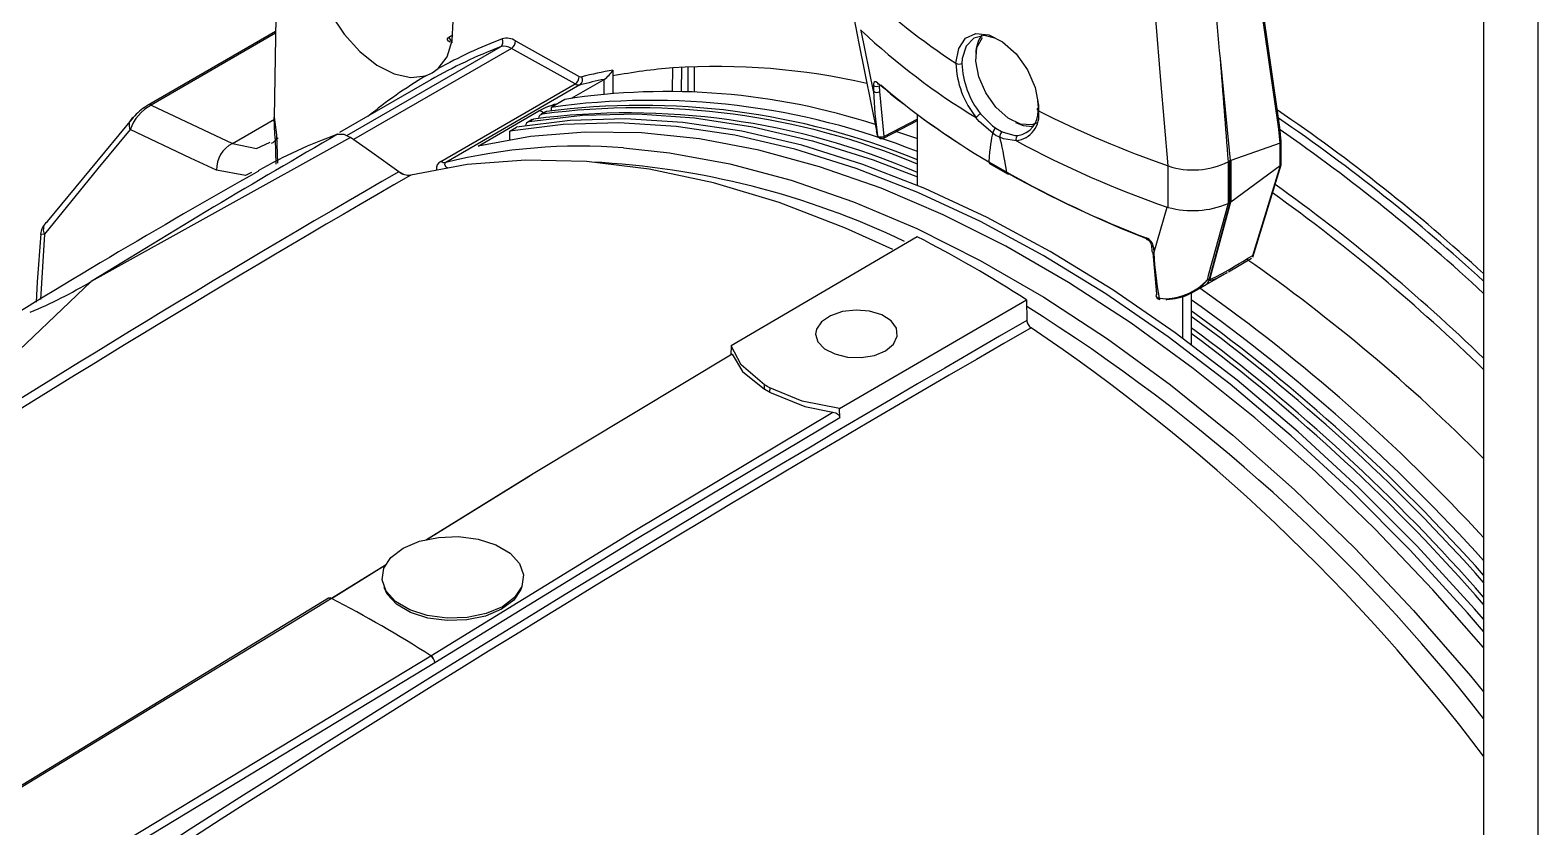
# Model space of a CAD drawing. Extents: x 6 to 134, y 1 to 99.
# Drawn here: x 16.437 to 20.134, y 15.045 to 16.999 of the extents above; entities that cross this region are included whole.
import ezdxf

# ---------------------------------------------------------------- set-up
doc = ezdxf.new("R2010")
doc.units = 0
doc.header["$MEASUREMENT"] = 0
doc.layers.add('OBJECT', color=7, linetype='CONTINUOUS')

msp = doc.modelspace()

# ---------------------------------------------------------------- linework, layer by layer
at = {"layer": 'OBJECT'}
for p, q in [((20.0011, 18.0055), (20.0011, 10.679)), ((20.1341, 17.9288), (20.1341, 10.6023)), ((17.044, 17.342), (17.0355, 16.785)), ((19.4989, 16.7561), (19.4489, 17.1009)), ((19.5014, 16.7602), (19.4515, 17.1052)), ((17.0387, 16.9955), (16.7247, 16.8142)), ((17.0387, 16.991), (16.7339, 16.8151)), ((17.4737, 16.9864), (17.4637, 16.9806)), ((17.4637, 16.9806), (17.4719, 16.9677)), ((17.6273, 16.9724), (17.7835, 16.8853)), ((18.4748, 16.9979), (18.4733, 16.9997)), ((18.5053, 16.8487), (18.4748, 16.9979)), ((17.2132, 16.74), (17.5905, 16.9579)), ((17.6168, 16.9539), (17.2297, 16.7304)), ((17.7731, 16.8668), (17.6168, 16.9539)), ((17.8659, 16.901), (17.8659, 16.8863)), ((18.0123, 16.8497), (18.0131, 16.906)), ((18.0344, 16.9075), (18.0335, 16.8493)), ((18.0508, 16.8486), (18.0507, 16.9084)), ((18.0648, 16.909), (18.0649, 16.848)), ((18.707, 16.9178), (18.707, 16.9178)), ((19.3547, 16.9289), (19.3797, 16.6788)), ((17.4191, 16.8766), (17.1955, 16.7475)), ((17.444, 16.6768), (17.7731, 16.8668)), ((17.7851, 16.8645), (17.456, 16.6745)), ((17.7645, 16.8318), (17.8447, 16.8781)), ((17.8447, 16.8426), (17.8447, 16.8781)), ((17.8659, 16.8863), (17.8659, 16.8446)), ((18.5046, 16.8632), (18.5053, 16.8487)), ((18.5204, 16.848), (18.5197, 16.8624)), ((17.7483, 16.829), (17.7143, 16.8094)), ((18.5314, 16.7383), (18.5204, 16.848)), ((18.9092, 16.8088), (18.9075, 16.8264)), ((16.7339, 16.8151), (16.9331, 16.7211)), ((17.5355, 16.7144), (17.6846, 16.8005)), ((17.6993, 16.7976), (17.6888, 16.7915)), ((17.7028, 16.7989), (17.6923, 16.7928)), ((17.7143, 16.8094), (17.7143, 16.8008)), ((18.6125, 16.6183), (18.6125, 16.7924)), ((18.9098, 16.8007), (18.9098, 16.8007)), ((16.4797, 16.5294), (16.6898, 16.7848)), ((16.9331, 16.7211), (17.0356, 16.7803)), ((17.6127, 16.7507), (17.6296, 16.7605)), ((17.6127, 16.7302), (17.6127, 16.7507)), ((17.6676, 16.7793), (17.6571, 16.7732)), ((17.671, 16.7805), (17.6605, 16.7744)), ((18.515, 16.7402), (18.5124, 16.75)), ((18.5293, 16.7337), (18.6125, 16.777)), ((18.6125, 16.7805), (18.5314, 16.7383)), ((19.5023, 16.7219), (19.4989, 16.7561)), ((19.5049, 16.7259), (19.5014, 16.7601)), ((17.2223, 16.7357), (16.5863, 16.3823)), ((18.515, 16.7402), (18.5154, 16.739)), ((18.7973, 16.7461), (18.7973, 16.7461)), ((18.8145, 16.7362), (18.8145, 16.7362)), ((19.5021, 16.7218), (19.3808, 16.6792)), ((19.5021, 16.6665), (19.5021, 16.7218)), ((19.5049, 16.6682), (19.5049, 16.7256)), ((18.7877, 16.6756), (18.8317, 16.6502)), ((18.7877, 16.6756), (18.7877, 16.6756)), ((19.3786, 16.6781), (19.3749, 16.676)), ((19.3749, 16.676), (19.3749, 16.5739)), ((19.3786, 16.5761), (19.3786, 16.6781)), ((19.3808, 16.6792), (19.3808, 16.5775)), ((17.3374, 16.654), (17.3525, 16.6452)), ((18.7897, 16.6714), (18.8337, 16.646)), ((18.8317, 16.6502), (18.8317, 16.6502)), ((19.2278, 16.6658), (19.2276, 16.6659)), ((19.2278, 16.5641), (19.2278, 16.6658)), ((19.3808, 16.5775), (19.5021, 16.6665)), ((19.4348, 16.4463), (19.503, 16.667)), ((19.435, 16.4421), (19.5048, 16.6681)), ((19.1922, 16.4521), (19.2254, 16.5646)), ((19.2254, 16.5646), (19.2278, 16.5641)), ((19.3288, 16.3886), (19.3792, 16.5764)), ((19.3803, 16.5771), (19.3299, 16.3893)), ((19.3749, 16.5739), (19.3786, 16.5761)), ((19.3792, 16.5764), (19.3803, 16.5771)), ((16.4716, 16.4986), (16.4625, 16.3382)), ((18.6119, 16.4922), (18.1557, 16.2242)), ((19.187, 16.4714), (19.1876, 16.457)), ((19.1916, 16.4666), (19.1922, 16.4521)), ((19.2001, 16.3523), (19.1909, 16.4529)), ((19.3754, 16.4064), (19.4315, 16.4398)), ((16.5863, 16.3823), (16.029, 15.8519)), ((19.3184, 16.3733), (19.3718, 16.4041)), ((19.3229, 16.3852), (19.3288, 16.3886)), ((19.263, 16.3453), (19.263, 16.2427)), ((19.2843, 16.3545), (19.2843, 16.227)), ((19.2853, 16.3542), (19.3184, 16.3733)), ((18.4218, 16.0706), (18.8801, 16.3373)), ((18.8801, 16.3373), (18.8813, 16.2865)), ((19.2053, 16.3417), (19.2228, 16.3399)), ((19.2236, 16.3388), (19.2075, 16.3402)), ((18.1557, 16.2242), (18.155, 16.2024)), ((18.2374, 16.118), (18.2376, 16.1288)), ((18.2503, 16.1215), (18.2501, 16.1107)), ((18.422, 16.0483), (18.4218, 16.0706)), ((17.1756, 15.605), (17.31, 15.688)), ((17.3078, 15.6865), (17.1757, 15.6049)), ((17.4294, 15.4469), (14.4238, 13.6277))]:
    msp.add_line(p, q, dxfattribs=at)
at = {"layer": 'OBJECT', "flags": 128}
for points in [[(17.1729, 17.0384), (17.2065, 16.9886), (17.2453, 16.946), (17.2872, 16.9129), (17.3297, 16.8913), (17.3704, 16.8824), (17.4069, 16.8867)], [(17.4374, 16.9043), (17.4593, 16.9337), (17.472, 16.9734), (17.4745, 17.0211)], [(18.4566, 17.0301), (18.4691, 16.9664), (18.5137, 16.7433)], [(19.2276, 16.6659), (19.2098, 16.875), (19.1971, 17.0256)], [(17.4668, 16.9692), (17.4623, 16.9716), (17.4602, 16.9751), (17.4606, 16.9775), (17.4622, 16.9796), (17.4637, 16.9806)], [(18.707, 16.9178), (18.714, 16.9538), (18.7309, 16.979), (18.7562, 16.9906), (18.7875, 16.9876), (18.8215, 16.9703), (18.8544, 16.9406), (18.8823, 16.9018), (18.9016, 16.8581), (18.9098, 16.8145), (18.9098, 16.8007)], [(18.8052, 16.9786), (18.7766, 16.9856), (18.7509, 16.9793), (18.7323, 16.9597), (18.7226, 16.9291), (18.7215, 16.9172)], [(18.9062, 16.7713), (18.8935, 16.7665), (18.8655, 16.7681), (18.8349, 16.7831), (18.8053, 16.8098), (18.7804, 16.8449), (18.7631, 16.8842), (18.7556, 16.9229), (18.7586, 16.9564), (18.7719, 16.9806)], [(17.4069, 16.8867), (17.4227, 16.8937), (17.4374, 16.9043)], [(18.5147, 16.8696), (18.511, 16.8719), (18.5079, 16.872), (18.5057, 16.87), (18.5046, 16.866), (18.5046, 16.8632)], [(18.516, 16.866), (18.5162, 16.8659), (18.5166, 16.8655)], [(17.6605, 16.7744), (17.7911, 16.7901), (17.9264, 16.7933), (18.0659, 16.7838), (18.2091, 16.7618), (18.3554, 16.7273), (18.5041, 16.6805), (18.6125, 16.6393)], [(17.6993, 16.7976), (17.7007, 16.7983), (17.7028, 16.7989)], [(17.7238, 16.8149), (17.7249, 16.816), (17.7269, 16.8175)], [(18.7672, 16.7935), (18.7968, 16.7641), (18.8048, 16.7583)], [(18.9092, 16.8088), (18.9089, 16.8086), (18.9076, 16.8077), (18.9066, 16.8059), (18.9066, 16.804), (18.9077, 16.8022), (18.9098, 16.8007)], [(16.6819, 16.7547), (16.6025, 16.6592), (16.4716, 16.4986)], [(16.8938, 16.6552), (16.83, 16.6848), (16.6819, 16.7547)], [(17.0377, 16.7334), (17.036, 16.7612), (17.0355, 16.785)], [(17.0355, 16.785), (17.0407, 16.7423), (17.0433, 16.6722)], [(20.0011, 15.5242), (19.9615, 15.5698), (19.821, 15.7232), (19.6767, 15.8681), (19.5293, 16.004), (19.3794, 16.1303), (19.2276, 16.2464), (19.0745, 16.352), (18.9208, 16.4464), (18.7671, 16.5295), (18.614, 16.6007), (18.4622, 16.6598), (18.3123, 16.7066), (18.1649, 16.7409), (18.0206, 16.7625), (17.8801, 16.7714), (17.7439, 16.7674), (17.6127, 16.7507)], [(20.0011, 15.5537), (19.9784, 15.5796), (19.8379, 15.733), (19.6937, 15.8779), (19.5463, 16.0138), (19.3964, 16.1401), (19.2446, 16.2562), (19.0915, 16.3618), (18.9378, 16.4562), (18.784, 16.5393), (18.631, 16.6105), (18.4791, 16.6696), (18.3292, 16.7164), (18.1818, 16.7507), (18.0376, 16.7723), (17.8971, 16.7812), (17.7609, 16.7772), (17.6296, 16.7605)], [(17.6676, 16.7793), (17.6689, 16.7799), (17.671, 16.7805)], [(18.5616, 16.7505), (18.5978, 16.7381), (18.6125, 16.7329)], [(18.7973, 16.7461), (18.7643, 16.7751), (18.7562, 16.7844)], [(18.8048, 16.7583), (18.819, 16.75), (18.8208, 16.7491)], [(18.8208, 16.7491), (18.8514, 16.7407), (18.8586, 16.7407)], [(18.8535, 16.7725), (18.8719, 16.765), (18.8946, 16.7624)], [(16.9331, 16.7211), (16.9922, 16.7085), (17.0257, 16.7243)], [(17.0446, 16.7344), (17.0316, 16.7226), (17.0274, 16.7206)], [(17.0374, 16.7334), (17.0376, 16.7314), (17.0396, 16.6704)], [(17.1908, 16.7433), (17.2056, 16.7437), (17.2223, 16.7357)], [(17.3408, 16.6516), (17.2744, 16.6987), (17.2223, 16.7357)], [(20.0011, 15.485), (19.8767, 15.6262), (19.7344, 15.7756), (19.5886, 15.9163), (19.4399, 16.0476), (19.289, 16.1689), (19.1366, 16.2799), (18.9831, 16.3799), (18.8293, 16.4687), (18.6759, 16.5458), (18.5234, 16.6109), (18.3725, 16.6638), (18.2239, 16.7041), (18.0781, 16.7318), (17.9358, 16.7467), (17.7975, 16.7488), (17.6639, 16.738), (17.5355, 16.7144)], [(18.5314, 16.7383), (18.5293, 16.7371), (18.5269, 16.7363), (18.5243, 16.7359), (18.5218, 16.736), (18.5194, 16.7365), (18.5174, 16.7374), (18.5159, 16.7387), (18.515, 16.7402)], [(18.8557, 16.727), (18.8234, 16.7324), (18.8145, 16.7362)], [(18.5523, 16.4605), (18.4363, 16.5131), (18.2733, 16.5757), (18.1126, 16.6239), (17.9549, 16.6574), (17.8012, 16.6762), (17.652, 16.6801), (17.5081, 16.6692), (17.3703, 16.6434)], [(17.8919, 16.7101), (18.0046, 16.698), (18.1524, 16.6709), (18.3031, 16.6307), (18.4562, 16.5777), (18.611, 16.512), (18.7667, 16.4339), (18.9228, 16.3438), (19.0786, 16.242), (19.2334, 16.129), (19.3864, 16.0053), (19.5372, 15.8715), (19.6849, 15.728), (19.8291, 15.5756), (19.969, 15.4148), (20.0011, 15.3759)], [(18.7877, 16.6756), (18.7882, 16.6732), (18.7895, 16.6716), (18.7898, 16.6715)], [(16.9799, 16.6493), (16.965, 16.6423), (16.8938, 16.6552)], [(17.456, 16.6745), (17.455, 16.6738), (17.4533, 16.6722), (17.4525, 16.669), (17.4562, 16.6637), (17.4592, 16.6618)], [(18.8317, 16.6502), (18.8322, 16.6478), (18.8334, 16.6462), (18.8337, 16.6461)], [(19.5048, 16.6682), (19.5048, 16.6681), (19.504, 16.6673), (19.503, 16.667)], [(16.4741, 16.5246), (16.4763, 16.5269), (16.4797, 16.5294)], [(16.4629, 16.4991), (16.454, 16.3811), (16.4513, 16.3316)], [(16.4716, 16.4986), (16.4632, 16.4976), (16.4628, 16.4991)], [(19.1738, 16.4891), (19.1739, 16.4878), (19.1742, 16.4867), (19.1747, 16.4858), (19.1752, 16.4853), (19.1757, 16.4851), (19.176, 16.485), (19.1768, 16.485), (19.1777, 16.4853), (19.1786, 16.4859)], [(19.4348, 16.4463), (19.4348, 16.4462), (19.4352, 16.4426)], [(18.3627, 16.2534), (18.3683, 16.2344), (18.3847, 16.2175), (18.4099, 16.2045), (18.4411, 16.1969), (18.4748, 16.1956), (18.5072, 16.201), (18.5346, 16.2124), (18.554, 16.2287), (18.5631, 16.248), (18.561, 16.2679), (18.5479, 16.2862), (18.5252, 16.3007), (18.4955, 16.3097), (18.4622, 16.3123), (18.429, 16.3083), (18.3996, 16.2983), (18.3775, 16.2834), (18.3649, 16.2654), (18.3627, 16.2534)], [(19.2228, 16.3399), (19.2228, 16.3388), (19.2229, 16.338), (19.223, 16.3374), (19.2231, 16.3371), (19.2232, 16.3371), (19.2233, 16.3374), (19.2234, 16.338), (19.2236, 16.3388)], [(18.1581, 16.2044), (17.6706, 15.9107), (17.4084, 15.7487)], [(18.2376, 16.1288), (18.18, 16.1775), (18.1557, 16.2242)], [(18.1581, 16.2044), (18.184, 16.1616), (18.2374, 16.118)], [(18.4218, 16.0706), (18.3298, 16.089), (18.2503, 16.1215)], [(18.2501, 16.1107), (18.3368, 16.0761), (18.405, 16.0619)], [(17.419, 15.4645), (17.9155, 15.7693), (18.405, 16.0619)], [(18.422, 16.0483), (17.9258, 15.7517), (17.4295, 15.447)], [(18.405, 16.0619), (18.4123, 16.0598), (18.4174, 16.0567), (18.4204, 16.0533), (18.4219, 16.0494), (18.422, 16.0483)], [(17.4081, 15.7486), (17.6608, 15.9048), (17.6677, 15.9089)], [(17.4381, 15.7548), (17.4875, 15.7565), (17.5357, 15.7501), (17.5789, 15.7362), (17.6135, 15.7157), (17.6368, 15.6905), (17.6468, 15.6625), (17.6427, 15.6341), (17.6249, 15.6074), (17.5948, 15.5847), (17.5549, 15.5679), (17.5084, 15.5582), (17.459, 15.5564), (17.4107, 15.5628), (17.3676, 15.5768), (17.3329, 15.5972), (17.3097, 15.6224), (17.2997, 15.6504), (17.3038, 15.6789), (17.3216, 15.7055), (17.3516, 15.7282), (17.3916, 15.7451), (17.4381, 15.7548)], [(17.1688, 15.6054), (16.405, 15.1398), (14.1742, 13.7798)], [(17.1757, 15.6049), (17.1546, 15.592), (17.0699, 15.5404), (16.7312, 15.3339), (15.3766, 14.5081), (14.1812, 13.7794)], [(17.1688, 15.6054), (17.1688, 15.6054), (17.1688, 15.6054)], [(17.6419, 15.6321), (17.6401, 15.6269), (17.6226, 15.6007), (17.593, 15.5783), (17.5536, 15.5617), (17.5078, 15.5522), (17.4592, 15.5505), (17.4117, 15.5567), (17.3692, 15.5705), (17.3351, 15.5906), (17.3122, 15.6154), (17.3046, 15.6321)], [(14.4135, 13.6453), (14.4347, 13.6581), (14.5197, 13.7096), (14.8596, 13.9153), (16.2193, 14.7383), (17.419, 15.4645)]]:
    msp.add_lwpolyline(points, dxfattribs=at)
at = {"layer": 'OBJECT'}
for centre, radius, start, end in [((75.7509, 22.2961), 56.651, 184.81078, 185.43644), ((19.6139, 18.3129), 1.664, 226.7346, 236.9758), ((18.0145, 15.8687), 1.1856, 110.7566, 119.1314), ((17.5818, 16.9697), 0.0147, 306.4135, 31.2654), ((17.6055, 16.9392), 0.0397, 56.722, 106.2554), ((17.6046, 16.973), 0.0227, 302.7322, 358.4187), ((19.6439, 18.2473), 1.7111, 226.9043, 238.7521), ((18.8298, 16.9419), 0.0739, 142.9123, 180.1923), ((18.0084, 15.8551), 1.1792, 110.7533, 119.9816), ((17.5994, 16.9274), 0.0318, 56.7213, 106.2562), ((18.0943, 15.6863), 1.236, 100.6491, 104.2745), ((17.8006, 16.9401), 0.0761, 305.3795, 329.0735), ((18.1124, 15.6048), 1.305, 94.3606, 100.8863), ((18.1217, 15.2786), 1.631, 77.0023, 93.8177), ((18.7148, 16.9309), 0.0152, 239.5545, 296.1884), ((18.9293, 16.9245), 0.2223, 181.7353, 219.0669), ((18.9361, 16.9262), 0.2148, 182.3817, 218.1506), ((18.0154, 15.8691), 1.1856, 120.8792, 129.2847), ((17.7608, 16.8859), 0.0227, 302.7326, 358.4189), ((17.7821, 16.881), 0.0167, 237.5618, 280.5382), ((17.788, 16.8924), 0.00836, 237.5583, 280.5395), ((17.7761, 16.8769), 0.0153, 306.326, 28.3835), ((18.0872, 15.6777), 1.2246, 101.4221, 104.2799), ((18.5127, 16.8746), 0.014, 234.5035, 299.6929), ((19.7939, 18.38), 1.9793, 229.7364, 239.4425), ((18.5203, 16.8698), 0.00558, 181.4876, 228.883), ((17.9591, 15.0652), 1.7613, 68.2261, 97.9894), ((17.9991, 15.2013), 1.6469, 71.9645, 98.7587), ((19.4345, 16.8775), 0.9297, 181.7754, 188.4956), ((18.5134, 16.8602), 0.014, 234.498, 299.696), ((16.7844, 16.719), 0.1085, 117.6904, 160.8348), ((16.7894, 16.6994), 0.1313, 120.8788, 139.3987), ((16.7298, 16.8054), 0.0102, 120.0348, 139.0972), ((16.7304, 16.8034), 0.0123, 73.245, 117.9366), ((17.904, 15.0048), 1.7909, 66.6968, 97.4742), ((17.6951, 16.7809), 0.0122, 103.5841, 172.4083), ((17.7659, 16.6593), 0.1629, 103.8496, 119.9182), ((17.6853, 16.7883), 0.0122, 35.0806, 93.4269), ((17.9255, 15.0262), 1.7819, 67.3206, 97.5202), ((17.9361, 15.0369), 1.7774, 67.632, 97.5431), ((18.7839, 16.7635), 0.0343, 119.1981, 142.6207), ((18.8471, 16.7905), 0.0636, 277.4142, 9.244), ((18.851, 16.7979), 0.0577, 277.5708, 3.6444), ((20.0861, 19.1309), 2.6103, 243.2151, 250.798), ((16.986, 13.1182), 4.4578, 47.4391, 55.7442), ((16.7024, 16.7654), 0.0232, 123.0482, 207.6328), ((17.6634, 16.7626), 0.0122, 103.5841, 172.4083), ((18.7565, 16.7846), 0.000309, 217.3587, 299.6257), ((18.8135, 16.7445), 0.0163, 122.0672, 174.4133), ((18.8285, 16.7373), 0.014, 123.1147, 184.7988), ((16.9415, 13.0507), 4.5239, 47.4434, 55.5889), ((16.8963, 12.9996), 4.5702, 47.2048, 55.2381), ((29.5136, -4.5776), 24.6259, 120.02646, 121.66471), ((16.9641, 16.658), 0.0703, 116.1413, 182.3016), ((17.5849, 15.6327), 1.1785, 109.5396, 119.9754), ((17.785, 15.3312), 1.383, 85.566, 103.7613), ((18.5247, 16.7426), 0.01, 201.2354, 297.4651), ((18.5268, 16.7376), 0.00465, 302.7965, 8.3951), ((18.865, 16.732), 0.0108, 126.2642, 205.2673), ((18.856, 16.7278), 0.000877, 207.8976, 246.3083), ((20.065, 18.9769), 2.5543, 241.7407, 250.8078), ((17.4511, 16.6605), 0.0179, 113.6999, 192.6651), ((17.4529, 16.6909), 0.0167, 237.5618, 280.5382), ((17.7117, 14.6648), 2.013, 64.4083, 87.0868), ((19.289, 16.8488), 0.193, 251.4992, 296.3372), ((33.7156, -11.6855), 32.728, 120.0217, 122.7117), ((34.1023, -12.3431), 33.469, 119.99497, 122.62559), ((26.8701, -0.7873), 20.0414, 119.51583, 121.93089), ((17.3648, 16.6804), 0.0374, 230.3128, 278.5306), ((20.1233, 18.9503), 2.638, 240.6845, 248.9052), ((18.8358, 16.6501), 0.00451, 242.9522, 300.1767), ((16.8249, 12.9055), 4.572, 45.9947, 54.3424), ((19.2874, 16.7792), 0.2232, 254.4954, 292.9853), ((16.8581, 12.9377), 4.5058, 45.7686, 54.3593), ((16.5008, 16.4963), 0.0386, 133.2668, 176.0216), ((16.4934, 16.5096), 0.0244, 142.081, 206.772), ((17.1343, 13.6229), 3.2274, 57.2526, 62.7528), ((19.1642, 16.4633), 0.0276, 6.8813, 69.5569), ((19.1702, 16.469), 0.0169, 8.4663, 71.2621), ((19.1928, 16.4723), 0.00585, 187.6562, 258.5158), ((19.1934, 16.4579), 0.00589, 189.0318, 258.3602), ((20.2393, 16.5202), 1.0493, 183.7207, 189.798), ((16.9781, 12.946), 4.2603, 44.7992, 55.0186), ((15.9614, 17.4334), 1.2229, 292.8776, 300.7327), ((19.2177, 16.4847), 0.1448, 272.0411, 316.5947), ((19.2232, 16.4693), 0.1304, 270.1745, 319.8395), ((19.3059, 16.3936), 0.0238, 301.6304, 343.4998), ((19.3175, 16.4082), 0.0227, 300.0036, 303.231), ((19.3046, 16.408), 0.0321, 318.8212, 322.7855), ((19.2034, 16.3475), 0.00581, 124.845, 185.3809), ((19.2075, 16.3484), 0.01, 188.3204, 262.6212), ((19.2049, 16.3493), 0.00768, 198.0964, 273.223), ((16.7635, 12.7734), 4.4008, 42.6347, 54.7165), ((16.5496, 12.6092), 4.3832, 38.051, 57.8734), ((19.2086, 16.3409), 0.00334, 165.7509, 225.1767), ((19.2054, 16.3404), 0.0021, 292.5672, 354.9331), ((16.7097, 12.7302), 4.4317, 42.0381, 54.4837), ((16.6719, 12.6992), 4.4568, 41.6681, 54.1153), ((44.0406, -27.3935), 50.4077, 119.94158, 125.57753), ((43.9747, -27.293), 50.2674, 119.93387, 125.58395), ((18.9042, 16.2878), 0.023, 183.2464, 235.59), ((16.3132, 12.4351), 4.6199, 37.0352, 56.0811), ((16.652, 12.6827), 4.4708, 41.4867, 53.9309), ((16.5669, 12.6005), 4.5651, 41.2125, 53.4706), ((16.5272, 12.563), 4.6078, 41.0696, 53.2495), ((16.6174, 13.3075), 3.2534, 59.8733, 60.1321), ((16.6154, 13.2936), 3.257, 59.8734, 60.132), ((17.1719, 15.5994), 0.00674, 55.1837, 117.8423), ((17.1719, 15.5993), 0.00679, 55.4476, 117.5912), ((15.7109, 12.7865), 3.1764, 57.4681, 62.5373), ((17.4056, 15.4447), 0.0239, 5.1855, 55.6314), ((17.4054, 15.4445), 0.0242, 6.0355, 55.7826), ((17.4859, 15.3552), 0.1078, 121.5525, 121.6472)]:
    msp.add_arc(centre, radius, start, end, dxfattribs=at)
for centre, major_axis, ratio, start_param, end_param in [((21.187, 14.0382), (-1.5893, 16.547), 0.094708, 1.386105, 1.401617), ((20.3884, 17.4077), (2.2222, -0.1551), 0.524922, 3.753416, 3.909825), ((19.4915, 16.7589), (0.00993, 0.00122), 0.518445, 5.484707, 6.294575), ((19.6145, -0.0009), (-0.8109, 16.7566), 0.01214, 0.033306, 0.097268), ((18.8004, 16.8543), (-0.077, 0.1206), 0.545295, 2.24654, 2.417366), ((19.6145, -0.0009), (-0.8109, 16.7566), 0.01214, 6.170289, 6.234251), ((19.4949, 16.7923), (-0.0071, 0.0706), 0.099986, 3.165821, 3.192001), ((19.4949, 16.7252), (0.01, 0.0005), 0.541019, 5.523122, 6.310211), ((19.2901, 17.523), (-0.0807, 0.8484), 0.104683, 3.186063, 3.189403), ((19.2938, 17.5251), (-0.0807, 0.8484), 0.104683, 3.189403, 3.202494), ((19.2938, 17.5257), (-0.085, 0.847), 0.099986, 3.152732, 3.165821), ((20.3884, 17.4077), (2.2222, -0.1551), 0.524922, 3.977578, 4.173815), ((19.4949, 16.64), (0.0087, 0.027), 0.181828, 0.106226, 0.246827), ((20.7703, 17.1656), (1.7697, 5.6286), 0.198355, 1.738224, 1.771915), ((19.2901, 16.2572), (0.1011, 0.3198), 0.201902, 0.217224, 0.221428), ((19.2938, 16.2594), (0.1011, 0.3198), 0.201902, 0.210713, 0.217224), ((19.2938, 16.2591), (0.1046, 0.3236), 0.181828, 0.246827, 0.253344), ((19.7122, 16.6399), (0.3822, 0.2512), 0.030867, 3.159607, 3.880272), ((19.6906, 16.6574), (0.3616, 0.2711), 0.058139, 3.067677, 3.120341), ((19.6906, 16.6574), (0.3616, 0.2711), 0.058139, 3.120341, 3.596852), ((19.7122, 16.6399), (0.3822, 0.2512), 0.030867, 3.106943, 3.159607)]:
    msp.add_ellipse(centre, major_axis=major_axis, ratio=ratio, start_param=start_param, end_param=end_param, dxfattribs=at)

doc.saveas('drawing.dxf')
